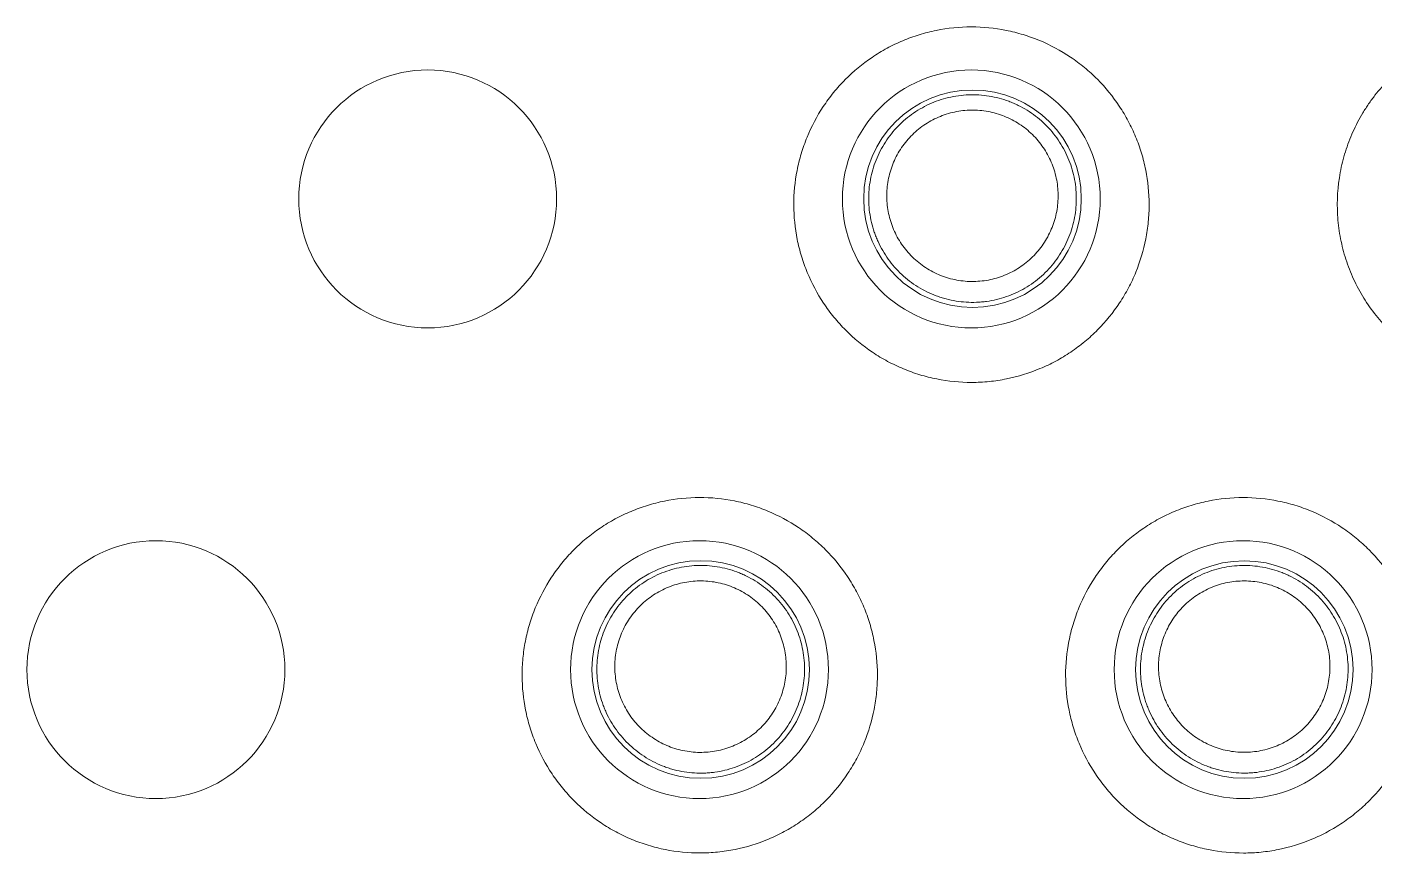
# Model space of a CAD drawing. Header units: inches. Extents: x 3778 to 56227, y -16914 to 35091.
# Drawn here: x 35025.62 to 35033.09, y -13112.94 to -13108.36 of the extents above; entities that cross this region are included whole.
import ezdxf

# ---------------------------------------------------------------- set-up
doc = ezdxf.new("R2010")
doc.units = ezdxf.units.IN
doc.header["$LTSCALE"] = 100
doc.header["$MEASUREMENT"] = 0
doc.layers.add('2-con', color=2, linetype='Continuous')
doc.layers.add('mark-B', color=2, linetype='Continuous', lineweight=20)

# ---------------------------------------------------------------- blocks, each defined once
blk = doc.blocks.new('무풍1way 일반')
at = {"layer": 'mark-B'}
for centre, radius in [((506.0811, -430.0706), 0.7146), ((506.0811, -430.0706), 0.7146), ((506.0811, -430.0706), 0.7146), ((506.0811, -430.0706), 0.7146), ((509.0935, -430.0706), 0.7146), ((509.0935, -430.0706), 0.7146), ((509.0935, -430.0706), 0.7146), ((509.0935, -430.0706), 0.7146), ((512.1059, -430.0706), 0.7146), ((506.0746, -430.0713), 0.6026), ((509.087, -430.0713), 0.6028), ((507.5873, -432.6794), 0.7146), ((507.5873, -432.6794), 0.7146), ((507.5873, -432.6794), 0.7146), ((507.5873, -432.6794), 0.7146), ((510.5997, -432.6794), 0.7146), ((507.5808, -432.6801), 0.6026)]:
    blk.add_circle(centre, radius, dxfattribs=at)
for points, knots in [([(506.0811, -431.0241), (506.0157, -431.0241), (505.9514, -431.0177), (505.8565, -430.9988), (505.8252, -430.9909), (505.7786, -430.9768), (505.763, -430.9716), (505.7324, -430.9606), (505.7172, -430.9547), (505.6425, -430.9236), (505.5858, -430.8932), (505.5188, -430.8482), (505.5056, -430.8389), (505.4796, -430.8195), (505.4668, -430.8094), (505.4292, -430.7785), (505.4054, -430.7568), (505.3375, -430.6885), (505.2969, -430.6389), (505.2521, -430.5715), (505.2434, -430.5578), (505.2269, -430.5301), (505.2032, -430.4881), (505.1691, -430.4158), (505.1476, -430.3555), (505.1336, -430.3094), (505.1293, -430.2939), (505.1215, -430.2626), (505.118, -430.2468), (505.1023, -430.1679), (505.096, -430.1044), (505.0959, -430.0086), (505.0974, -429.9766), (505.102, -429.9284), (505.104, -429.9123), (505.1086, -429.8805), (505.1113, -429.8647), (505.1268, -429.7862), (505.1451, -429.725), (505.1755, -429.6507), (505.182, -429.6359), (505.1957, -429.6066), (505.203, -429.5921), (505.2256, -429.5494), (505.242, -429.5218), (505.295, -429.4417), (505.3354, -429.3919), (505.3926, -429.3342), (505.4043, -429.3229), (505.4282, -429.3011), (505.4647, -429.2693), (505.5291, -429.2212), (505.5842, -429.1878), (505.6412, -429.1571), (505.6707, -429.1429), (505.7605, -429.1054), (505.8222, -429.0865), (505.9172, -429.0673), (505.9494, -429.0625), (506.0144, -429.0559), (506.0468, -429.0543), (506.1438, -429.0542), (506.208, -429.0604), (506.2878, -429.0763), (506.3037, -429.0799), (506.3354, -429.0878), (506.3823, -429.1008), (506.4582, -429.1281), (506.5164, -429.1556), (506.5591, -429.1785), (506.5732, -429.1865), (506.6011, -429.2033), (506.6149, -429.212), (506.6822, -429.2572), (506.7318, -429.2981), (506.7999, -429.3663), (506.8215, -429.3902), (506.8523, -429.4278), (506.8623, -429.4407), (506.8814, -429.4666), (506.8907, -429.4798), (506.9352, -429.5466), (506.9653, -429.603), (507.0022, -429.6921), (507.0131, -429.7227), (507.0318, -429.7843), (507.0395, -429.8153), (507.0583, -429.9092), (507.0647, -429.9728), (507.0649, -430.1022), (507.0587, -430.1658), (507.0404, -430.2598), (507.0327, -430.2908), (507.0143, -430.3524), (507.0035, -430.3831), (506.9669, -430.4724), (506.937, -430.5289), (506.8839, -430.6092), (506.8648, -430.6352), (506.8239, -430.6857), (506.8023, -430.7097), (506.7344, -430.7782), (506.685, -430.8192), (506.6045, -430.8736), (506.5765, -430.8906), (506.5195, -430.9213), (506.4613, -430.9491), (506.4007, -430.9711), (506.3544, -430.9854), (506.3388, -430.9897), (506.3073, -430.9977), (506.2914, -431.0014), (506.2113, -431.0175), (506.1466, -431.0241), (506.0811, -431.0241)], [0, 0, 0, 0, 0.03125, 0.03125, 0.046875, 0.046875, 0.054687, 0.054687, 0.0625, 0.0625, 0.09375, 0.09375, 0.101562, 0.101562, 0.109375, 0.109375, 0.125, 0.125, 0.15625, 0.15625, 0.164062, 0.164062, 0.171875, 0.1875, 0.203125, 0.203125, 0.210937, 0.210937, 0.21875, 0.21875, 0.25, 0.25, 0.265625, 0.265625, 0.273437, 0.273437, 0.28125, 0.28125, 0.3125, 0.3125, 0.320312, 0.320312, 0.328125, 0.328125, 0.34375, 0.34375, 0.375, 0.375, 0.382812, 0.382812, 0.390625, 0.40625, 0.421875, 0.421875, 0.4375, 0.4375, 0.46875, 0.46875, 0.484375, 0.484375, 0.5, 0.5, 0.53125, 0.53125, 0.539062, 0.539062, 0.546875, 0.5625, 0.578125, 0.578125, 0.585937, 0.585937, 0.59375, 0.59375, 0.625, 0.625, 0.640625, 0.640625, 0.648437, 0.648437, 0.65625, 0.65625, 0.6875, 0.6875, 0.703125, 0.703125, 0.71875, 0.71875, 0.75, 0.75, 0.78125, 0.78125, 0.796875, 0.796875, 0.8125, 0.8125, 0.84375, 0.84375, 0.859375, 0.859375, 0.875, 0.875, 0.90625, 0.90625, 0.921875, 0.921875, 0.9375, 0.953125, 0.953125, 0.960937, 0.960937, 0.96875, 0.96875, 1, 1, 1, 1]), ([(506.0811, -431.0241), (506.0157, -431.0241), (505.9514, -431.0177), (505.8565, -430.9988), (505.8252, -430.9909), (505.7786, -430.9768), (505.763, -430.9716), (505.7324, -430.9606), (505.7172, -430.9547), (505.6425, -430.9236), (505.5858, -430.8932), (505.5188, -430.8482), (505.5056, -430.8389), (505.4796, -430.8195), (505.4668, -430.8094), (505.4292, -430.7785), (505.4054, -430.7568), (505.3375, -430.6885), (505.2969, -430.6389), (505.2521, -430.5715), (505.2434, -430.5578), (505.2269, -430.5301), (505.2032, -430.4881), (505.1691, -430.4158), (505.1476, -430.3555), (505.1336, -430.3094), (505.1293, -430.2939), (505.1215, -430.2626), (505.118, -430.2468), (505.1023, -430.1679), (505.096, -430.1044), (505.0959, -430.0086), (505.0974, -429.9766), (505.102, -429.9284), (505.104, -429.9123), (505.1086, -429.8805), (505.1113, -429.8647), (505.1268, -429.7862), (505.1451, -429.725), (505.1755, -429.6507), (505.182, -429.6359), (505.1957, -429.6066), (505.203, -429.5921), (505.2256, -429.5494), (505.242, -429.5218), (505.295, -429.4417), (505.3354, -429.3919), (505.3926, -429.3342), (505.4043, -429.3229), (505.4282, -429.3011), (505.4647, -429.2693), (505.5291, -429.2212), (505.5842, -429.1878), (505.6412, -429.1571), (505.6707, -429.1429), (505.7605, -429.1054), (505.8222, -429.0865), (505.9172, -429.0673), (505.9494, -429.0625), (506.0144, -429.0559), (506.0468, -429.0543), (506.1438, -429.0542), (506.208, -429.0604), (506.2878, -429.0763), (506.3037, -429.0799), (506.3354, -429.0878), (506.3823, -429.1008), (506.4582, -429.1281), (506.5164, -429.1556), (506.5591, -429.1785), (506.5732, -429.1865), (506.6011, -429.2033), (506.6149, -429.212), (506.6822, -429.2572), (506.7318, -429.2981), (506.7999, -429.3663), (506.8215, -429.3902), (506.8523, -429.4278), (506.8623, -429.4407), (506.8814, -429.4666), (506.8907, -429.4798), (506.9352, -429.5466), (506.9653, -429.603), (507.0022, -429.6921), (507.0131, -429.7227), (507.0318, -429.7843), (507.0395, -429.8153), (507.0583, -429.9092), (507.0647, -429.9728), (507.0649, -430.1022), (507.0587, -430.1658), (507.0404, -430.2598), (507.0327, -430.2908), (507.0143, -430.3524), (507.0035, -430.3831), (506.9669, -430.4724), (506.937, -430.5289), (506.8839, -430.6092), (506.8648, -430.6352), (506.8239, -430.6857), (506.8023, -430.7097), (506.7344, -430.7782), (506.685, -430.8192), (506.6045, -430.8736), (506.5765, -430.8906), (506.5195, -430.9213), (506.4613, -430.9491), (506.4007, -430.9711), (506.3544, -430.9854), (506.3388, -430.9897), (506.3073, -430.9977), (506.2914, -431.0014), (506.2113, -431.0175), (506.1466, -431.0241), (506.0811, -431.0241)], [0, 0, 0, 0, 0.03125, 0.03125, 0.046875, 0.046875, 0.054687, 0.054687, 0.0625, 0.0625, 0.09375, 0.09375, 0.101562, 0.101562, 0.109375, 0.109375, 0.125, 0.125, 0.15625, 0.15625, 0.164062, 0.164062, 0.171875, 0.1875, 0.203125, 0.203125, 0.210937, 0.210937, 0.21875, 0.21875, 0.25, 0.25, 0.265625, 0.265625, 0.273437, 0.273437, 0.28125, 0.28125, 0.3125, 0.3125, 0.320312, 0.320312, 0.328125, 0.328125, 0.34375, 0.34375, 0.375, 0.375, 0.382812, 0.382812, 0.390625, 0.40625, 0.421875, 0.421875, 0.4375, 0.4375, 0.46875, 0.46875, 0.484375, 0.484375, 0.5, 0.5, 0.53125, 0.53125, 0.539062, 0.539062, 0.546875, 0.5625, 0.578125, 0.578125, 0.585937, 0.585937, 0.59375, 0.59375, 0.625, 0.625, 0.640625, 0.640625, 0.648437, 0.648437, 0.65625, 0.65625, 0.6875, 0.6875, 0.703125, 0.703125, 0.71875, 0.71875, 0.75, 0.75, 0.78125, 0.78125, 0.796875, 0.796875, 0.8125, 0.8125, 0.84375, 0.84375, 0.859375, 0.859375, 0.875, 0.875, 0.90625, 0.90625, 0.921875, 0.921875, 0.9375, 0.953125, 0.953125, 0.960937, 0.960937, 0.96875, 0.96875, 1, 1, 1, 1]), ([(509.0935, -431.0245), (509.0281, -431.0246), (508.9638, -431.0182), (508.8689, -430.9993), (508.8376, -430.9915), (508.791, -430.9774), (508.7755, -430.9722), (508.7448, -430.9612), (508.7296, -430.9554), (508.6549, -430.9243), (508.5982, -430.8939), (508.5312, -430.8491), (508.518, -430.8397), (508.492, -430.8204), (508.4792, -430.8103), (508.4416, -430.7794), (508.4178, -430.7577), (508.3498, -430.6895), (508.3092, -430.64), (508.2643, -430.5727), (508.2556, -430.559), (508.2391, -430.5313), (508.2153, -430.4893), (508.1812, -430.417), (508.1596, -430.3568), (508.1456, -430.3107), (508.1413, -430.2952), (508.1335, -430.2639), (508.1299, -430.2481), (508.1142, -430.1692), (508.1078, -430.1057), (508.1076, -430.0099), (508.1091, -429.9778), (508.1137, -429.9296), (508.1156, -429.9136), (508.1203, -429.8817), (508.1229, -429.8659), (508.1383, -429.7874), (508.1566, -429.7262), (508.187, -429.6518), (508.1934, -429.6371), (508.2071, -429.6077), (508.2144, -429.5932), (508.237, -429.5505), (508.2534, -429.5229), (508.3063, -429.4427), (508.3467, -429.3929), (508.4039, -429.3351), (508.4156, -429.3238), (508.4395, -429.302), (508.476, -429.2702), (508.5403, -429.222), (508.5954, -429.1886), (508.6523, -429.1578), (508.6819, -429.1436), (508.7717, -429.106), (508.8333, -429.0871), (508.9283, -429.0679), (508.9605, -429.063), (509.0255, -429.0564), (509.0579, -429.0548), (509.1549, -429.0546), (509.2191, -429.0608), (509.2988, -429.0766), (509.3148, -429.0802), (509.3464, -429.0881), (509.3934, -429.1011), (509.4693, -429.1282), (509.5275, -429.1558), (509.5702, -429.1786), (509.5843, -429.1866), (509.6122, -429.2033), (509.6259, -429.2121), (509.6933, -429.2572), (509.7429, -429.298), (509.811, -429.3661), (509.8326, -429.39), (509.8635, -429.4276), (509.8735, -429.4404), (509.8927, -429.4664), (509.9019, -429.4795), (509.9465, -429.5463), (509.9766, -429.6027), (510.0136, -429.6917), (510.0246, -429.7223), (510.0433, -429.7839), (510.0511, -429.8149), (510.0699, -429.9088), (510.0764, -429.9724), (510.0766, -430.0694), (510.0751, -430.1015), (510.0691, -430.1652), (510.0599, -430.2284), (510.0447, -430.2905), (510.0263, -430.3521), (510.0155, -430.3828), (509.9789, -430.4722), (509.9491, -430.5287), (509.8961, -430.6091), (509.877, -430.6351), (509.8361, -430.6856), (509.8145, -430.7096), (509.7467, -430.7782), (509.6973, -430.8192), (509.6168, -430.8737), (509.5888, -430.8907), (509.5318, -430.9215), (509.4736, -430.9493), (509.413, -430.9713), (509.3667, -430.9856), (509.3511, -430.99), (509.3196, -430.998), (509.3037, -431.0016), (509.2237, -431.0179), (509.159, -431.0244), (509.0935, -431.0245)], [0, 0, 0, 0, 0.03125, 0.03125, 0.046875, 0.046875, 0.054688, 0.054688, 0.0625, 0.0625, 0.09375, 0.09375, 0.101563, 0.101563, 0.109375, 0.109375, 0.125, 0.125, 0.15625, 0.15625, 0.164063, 0.164063, 0.171875, 0.1875, 0.203125, 0.203125, 0.210938, 0.210938, 0.21875, 0.21875, 0.25, 0.25, 0.265625, 0.265625, 0.273438, 0.273438, 0.28125, 0.28125, 0.3125, 0.3125, 0.320313, 0.320313, 0.328125, 0.328125, 0.34375, 0.34375, 0.375, 0.375, 0.382813, 0.382813, 0.390625, 0.40625, 0.421875, 0.421875, 0.4375, 0.4375, 0.46875, 0.46875, 0.484375, 0.484375, 0.5, 0.5, 0.53125, 0.53125, 0.539063, 0.539063, 0.546875, 0.5625, 0.578125, 0.578125, 0.585938, 0.585938, 0.59375, 0.59375, 0.625, 0.625, 0.640625, 0.640625, 0.648438, 0.648438, 0.65625, 0.65625, 0.6875, 0.6875, 0.703125, 0.703125, 0.71875, 0.71875, 0.75, 0.75, 0.765625, 0.765625, 0.78125, 0.796875, 0.796875, 0.8125, 0.8125, 0.84375, 0.84375, 0.859375, 0.859375, 0.875, 0.875, 0.90625, 0.90625, 0.921875, 0.921875, 0.9375, 0.953125, 0.953125, 0.960938, 0.960938, 0.96875, 0.96875, 1, 1, 1, 1]), ([(509.0935, -431.0245), (509.0281, -431.0246), (508.9638, -431.0182), (508.8689, -430.9993), (508.8376, -430.9915), (508.791, -430.9774), (508.7755, -430.9722), (508.7448, -430.9612), (508.7296, -430.9554), (508.6549, -430.9243), (508.5982, -430.8939), (508.5312, -430.8491), (508.518, -430.8397), (508.492, -430.8204), (508.4792, -430.8103), (508.4416, -430.7794), (508.4178, -430.7577), (508.3498, -430.6895), (508.3092, -430.64), (508.2643, -430.5727), (508.2556, -430.559), (508.2391, -430.5313), (508.2153, -430.4893), (508.1812, -430.417), (508.1596, -430.3568), (508.1456, -430.3107), (508.1413, -430.2952), (508.1335, -430.2639), (508.1299, -430.2481), (508.1142, -430.1692), (508.1078, -430.1057), (508.1076, -430.0099), (508.1091, -429.9778), (508.1137, -429.9296), (508.1156, -429.9136), (508.1203, -429.8817), (508.1229, -429.8659), (508.1383, -429.7874), (508.1566, -429.7262), (508.187, -429.6518), (508.1934, -429.6371), (508.2071, -429.6077), (508.2144, -429.5932), (508.237, -429.5505), (508.2534, -429.5229), (508.3063, -429.4427), (508.3467, -429.3929), (508.4039, -429.3351), (508.4156, -429.3238), (508.4395, -429.302), (508.476, -429.2702), (508.5403, -429.222), (508.5954, -429.1886), (508.6523, -429.1578), (508.6819, -429.1436), (508.7717, -429.106), (508.8333, -429.0871), (508.9283, -429.0679), (508.9605, -429.063), (509.0255, -429.0564), (509.0579, -429.0548), (509.1549, -429.0546), (509.2191, -429.0608), (509.2988, -429.0766), (509.3148, -429.0802), (509.3464, -429.0881), (509.3934, -429.1011), (509.4693, -429.1282), (509.5275, -429.1558), (509.5702, -429.1786), (509.5843, -429.1866), (509.6122, -429.2033), (509.6259, -429.2121), (509.6933, -429.2572), (509.7429, -429.298), (509.811, -429.3661), (509.8326, -429.39), (509.8635, -429.4276), (509.8735, -429.4404), (509.8927, -429.4664), (509.9019, -429.4795), (509.9465, -429.5463), (509.9766, -429.6027), (510.0136, -429.6917), (510.0246, -429.7223), (510.0433, -429.7839), (510.0511, -429.8149), (510.0699, -429.9088), (510.0764, -429.9724), (510.0766, -430.0694), (510.0751, -430.1015), (510.0691, -430.1652), (510.0599, -430.2284), (510.0447, -430.2905), (510.0263, -430.3521), (510.0155, -430.3828), (509.9789, -430.4722), (509.9491, -430.5287), (509.8961, -430.6091), (509.877, -430.6351), (509.8361, -430.6856), (509.8145, -430.7096), (509.7467, -430.7782), (509.6973, -430.8192), (509.6168, -430.8737), (509.5888, -430.8907), (509.5318, -430.9215), (509.4736, -430.9493), (509.413, -430.9713), (509.3667, -430.9856), (509.3511, -430.99), (509.3196, -430.998), (509.3037, -431.0016), (509.2237, -431.0179), (509.159, -431.0244), (509.0935, -431.0245)], [0, 0, 0, 0, 0.03125, 0.03125, 0.046875, 0.046875, 0.054688, 0.054688, 0.0625, 0.0625, 0.09375, 0.09375, 0.101563, 0.101563, 0.109375, 0.109375, 0.125, 0.125, 0.15625, 0.15625, 0.164063, 0.164063, 0.171875, 0.1875, 0.203125, 0.203125, 0.210938, 0.210938, 0.21875, 0.21875, 0.25, 0.25, 0.265625, 0.265625, 0.273438, 0.273438, 0.28125, 0.28125, 0.3125, 0.3125, 0.320313, 0.320313, 0.328125, 0.328125, 0.34375, 0.34375, 0.375, 0.375, 0.382813, 0.382813, 0.390625, 0.40625, 0.421875, 0.421875, 0.4375, 0.4375, 0.46875, 0.46875, 0.484375, 0.484375, 0.5, 0.5, 0.53125, 0.53125, 0.539063, 0.539063, 0.546875, 0.5625, 0.578125, 0.578125, 0.585938, 0.585938, 0.59375, 0.59375, 0.625, 0.625, 0.640625, 0.640625, 0.648438, 0.648438, 0.65625, 0.65625, 0.6875, 0.6875, 0.703125, 0.703125, 0.71875, 0.71875, 0.75, 0.75, 0.765625, 0.765625, 0.78125, 0.796875, 0.796875, 0.8125, 0.8125, 0.84375, 0.84375, 0.859375, 0.859375, 0.875, 0.875, 0.90625, 0.90625, 0.921875, 0.921875, 0.9375, 0.953125, 0.953125, 0.960938, 0.960938, 0.96875, 0.96875, 1, 1, 1, 1]), ([(505.676, -430.4873), (505.6486, -430.461), (505.6242, -430.4323), (505.592, -430.3861), (505.582, -430.3702), (505.5635, -430.3371), (505.5551, -430.3202), (505.5326, -430.2687), (505.521, -430.2332), (505.5089, -430.1781), (505.5057, -430.1594), (505.5012, -430.1221), (505.4999, -430.1034), (505.4987, -430.0474), (505.5016, -430.0101), (505.5147, -429.9355), (505.5248, -429.8995), (505.545, -429.8472), (505.5527, -429.8301), (505.5696, -429.7965), (505.579, -429.7799), (505.6093, -429.7322), (505.6324, -429.7028), (505.6713, -429.662), (505.685, -429.649), (505.7138, -429.6242), (505.7287, -429.6126), (505.7749, -429.5802), (505.8076, -429.5617), (505.8595, -429.5387), (505.8774, -429.5319), (505.9133, -429.5201), (505.9496, -429.5101), (505.9867, -429.5038), (506.0148, -429.5004), (506.0242, -429.4995), (506.0432, -429.4981), (506.0527, -429.4977), (506.1003, -429.4966), (506.1378, -429.4996), (506.1934, -429.5094), (506.2118, -429.5136), (506.2393, -429.5213), (506.2484, -429.5241), (506.2664, -429.5301), (506.2753, -429.5334), (506.3192, -429.5505), (506.3527, -429.5676), (506.4004, -429.5981), (506.4159, -429.6091), (506.4457, -429.6326), (506.46, -429.645), (506.4872, -429.6713), (506.5003, -429.6851), (506.5248, -429.7139), (506.5362, -429.7288), (506.5683, -429.7749), (506.5866, -429.8075), (506.6055, -429.8508), (506.6091, -429.8596), (506.6158, -429.8772), (506.6252, -429.9038), (506.6374, -429.9489), (506.6436, -429.9858), (506.6481, -430.0231), (506.6494, -430.042), (506.6505, -430.0985), (506.6476, -430.1357), (506.6379, -430.1909), (506.6337, -430.2093), (506.6236, -430.2457), (506.6176, -430.2636), (506.5972, -430.316), (506.5803, -430.3494), (506.55, -430.397), (506.539, -430.4126), (506.5158, -430.4423), (506.5035, -430.4565), (506.4646, -430.4971), (506.4362, -430.5216), (506.3895, -430.5544), (506.3734, -430.5645), (506.3406, -430.583), (506.3071, -430.5998), (506.2719, -430.6133), (506.2359, -430.6251), (506.2174, -430.6301), (506.162, -430.6424), (506.1246, -430.6469), (506.068, -430.6481), (506.049, -430.6476), (506.0111, -430.6446), (505.9923, -430.6422), (505.9367, -430.6323), (505.9004, -430.6221), (505.8563, -430.6048), (505.8475, -430.6011), (505.8302, -430.5934), (505.8046, -430.5811), (505.7802, -430.5671), (505.7329, -430.5368), (505.7034, -430.5136), (505.676, -430.4873)], [0, 0, 0, 0, 0.03125, 0.03125, 0.046875, 0.046875, 0.0625, 0.0625, 0.09375, 0.09375, 0.109375, 0.109375, 0.125, 0.125, 0.15625, 0.15625, 0.1875, 0.1875, 0.203125, 0.203125, 0.21875, 0.21875, 0.25, 0.25, 0.265625, 0.265625, 0.28125, 0.28125, 0.3125, 0.3125, 0.328125, 0.328125, 0.34375, 0.359375, 0.359375, 0.367188, 0.367188, 0.375, 0.375, 0.40625, 0.40625, 0.421875, 0.421875, 0.429687, 0.429687, 0.4375, 0.4375, 0.46875, 0.46875, 0.484375, 0.484375, 0.5, 0.5, 0.515625, 0.515625, 0.53125, 0.53125, 0.5625, 0.5625, 0.570312, 0.570312, 0.578125, 0.59375, 0.609375, 0.609375, 0.625, 0.625, 0.65625, 0.65625, 0.671875, 0.671875, 0.6875, 0.6875, 0.71875, 0.71875, 0.734375, 0.734375, 0.75, 0.75, 0.78125, 0.78125, 0.796875, 0.796875, 0.8125, 0.828125, 0.828125, 0.84375, 0.84375, 0.875, 0.875, 0.890625, 0.890625, 0.90625, 0.90625, 0.9375, 0.9375, 0.945312, 0.945312, 0.953125, 0.96875, 0.96875, 1, 1, 1, 1]), ([(508.695, -430.4939), (508.6672, -430.468), (508.6423, -430.4398), (508.6093, -430.3941), (508.5991, -430.3783), (508.58, -430.3455), (508.5714, -430.3287), (508.548, -430.2776), (508.5358, -430.2422), (508.5228, -430.1873), (508.5193, -430.1686), (508.5142, -430.1313), (508.5126, -430.1127), (508.5106, -430.0567), (508.5128, -430.0193), (508.5247, -429.9445), (508.5342, -429.9083), (508.5536, -429.8557), (508.561, -429.8384), (508.5774, -429.8045), (508.5866, -429.7878), (508.6161, -429.7396), (508.6387, -429.7098), (508.677, -429.6683), (508.6904, -429.6551), (508.7189, -429.6298), (508.7336, -429.618), (508.7792, -429.5848), (508.8116, -429.5658), (508.8632, -429.542), (508.881, -429.5348), (508.9168, -429.5225), (508.9529, -429.5119), (508.9899, -429.505), (509.018, -429.5011), (509.0274, -429.5001), (509.0463, -429.4984), (509.0558, -429.4978), (509.1034, -429.496), (509.141, -429.4983), (509.1968, -429.5073), (509.2153, -429.5112), (509.2428, -429.5184), (509.252, -429.5211), (509.2701, -429.5268), (509.279, -429.5299), (509.3233, -429.5464), (509.357, -429.5629), (509.4052, -429.5926), (509.421, -429.6034), (509.4511, -429.6264), (509.4656, -429.6386), (509.4933, -429.6644), (509.5065, -429.6781), (509.5315, -429.7064), (509.5432, -429.7211), (509.5761, -429.7667), (509.5949, -429.7991), (509.6145, -429.8421), (509.6183, -429.8509), (509.6252, -429.8684), (509.635, -429.8948), (509.648, -429.9397), (509.6548, -429.9765), (509.6599, -430.0137), (509.6615, -430.0327), (509.6636, -430.0891), (509.6613, -430.1264), (509.6524, -430.1819), (509.6486, -430.2003), (509.6389, -430.2369), (509.6333, -430.2549), (509.6137, -430.3076), (509.5974, -430.3413), (509.5679, -430.3894), (509.5571, -430.4052), (509.5343, -430.4353), (509.5222, -430.4497), (509.484, -430.4909), (509.4559, -430.5159), (509.4098, -430.5495), (509.3939, -430.5598), (509.3614, -430.5788), (509.328, -430.5962), (509.2931, -430.6103), (509.2573, -430.6226), (509.2389, -430.628), (509.1836, -430.6412), (509.1463, -430.6463), (509.0898, -430.6484), (509.0707, -430.6482), (509.0327, -430.6458), (509.0139, -430.6437), (508.9581, -430.6347), (508.9217, -430.6251), (508.8772, -430.6085), (508.8684, -430.605), (508.8509, -430.5975), (508.8252, -430.5856), (508.8005, -430.572), (508.7527, -430.5425), (508.7228, -430.5198), (508.695, -430.4939)], [0, 0, 0, 0, 0.03125, 0.03125, 0.046875, 0.046875, 0.0625, 0.0625, 0.09375, 0.09375, 0.109375, 0.109375, 0.125, 0.125, 0.15625, 0.15625, 0.1875, 0.1875, 0.203125, 0.203125, 0.21875, 0.21875, 0.25, 0.25, 0.265625, 0.265625, 0.28125, 0.28125, 0.3125, 0.3125, 0.328125, 0.328125, 0.34375, 0.359375, 0.359375, 0.367188, 0.367188, 0.375, 0.375, 0.40625, 0.40625, 0.421875, 0.421875, 0.429688, 0.429688, 0.4375, 0.4375, 0.46875, 0.46875, 0.484375, 0.484375, 0.5, 0.5, 0.515625, 0.515625, 0.53125, 0.53125, 0.5625, 0.5625, 0.570313, 0.570313, 0.578125, 0.59375, 0.609375, 0.609375, 0.625, 0.625, 0.65625, 0.65625, 0.671875, 0.671875, 0.6875, 0.6875, 0.71875, 0.71875, 0.734375, 0.734375, 0.75, 0.75, 0.78125, 0.78125, 0.796875, 0.796875, 0.8125, 0.828125, 0.828125, 0.84375, 0.84375, 0.875, 0.875, 0.890625, 0.890625, 0.90625, 0.90625, 0.9375, 0.9375, 0.945313, 0.945313, 0.953125, 0.96875, 0.96875, 1, 1, 1, 1]), ([(505.7458, -430.4298), (505.7571, -430.4407), (505.7689, -430.451), (505.7934, -430.4702), (505.8187, -430.4882), (505.8456, -430.5036), (505.8734, -430.5178), (505.8878, -430.5242), (505.9316, -430.5413), (505.9615, -430.5497), (506.0076, -430.5579), (506.0231, -430.5598), (506.0545, -430.5622), (506.0702, -430.5626), (506.117, -430.5616), (506.1479, -430.5578), (506.1937, -430.5476), (506.209, -430.5434), (506.2387, -430.5336), (506.2677, -430.5224), (506.2954, -430.5084), (506.3225, -430.4931), (506.3358, -430.4847), (506.3743, -430.4576), (506.3977, -430.4373), (506.4297, -430.4036), (506.4398, -430.3919), (506.459, -430.3674), (506.468, -430.3545), (506.4929, -430.3151), (506.5068, -430.2876), (506.5235, -430.2444), (506.5284, -430.2296), (506.5367, -430.1996), (506.5401, -430.1845), (506.5481, -430.1389), (506.5505, -430.1082), (506.5495, -430.0617), (506.5484, -430.0461), (506.5447, -430.0154), (506.5395, -429.985), (506.5314, -429.9553), (506.5219, -429.9259), (506.5163, -429.9113), (506.4976, -429.8685), (506.4825, -429.8416), (506.456, -429.8035), (506.4466, -429.7913), (506.4263, -429.7675), (506.4156, -429.7561), (506.3931, -429.7344), (506.3813, -429.7242), (506.3567, -429.7048), (506.3439, -429.6957), (506.3045, -429.6705), (506.2768, -429.6564), (506.2332, -429.6394), (506.2183, -429.6344), (506.188, -429.6259), (506.1728, -429.6225), (506.1268, -429.6144), (506.0958, -429.612), (506.0486, -429.6131), (506.0329, -429.6142), (506.0019, -429.618), (505.9712, -429.6233), (505.9412, -429.6316), (505.9115, -429.6414), (505.8968, -429.647), (505.8539, -429.6661), (505.8269, -429.6814), (505.7888, -429.7082), (505.7765, -429.7178), (505.7527, -429.7384), (505.7415, -429.7491), (505.7094, -429.7828), (505.6904, -429.8072), (505.6655, -429.8466), (505.6578, -429.8602), (505.6438, -429.888), (505.6375, -429.9021), (505.6209, -429.9452), (505.6126, -429.9749), (505.6018, -430.0364), (505.5996, -430.0671), (505.6006, -430.1133), (505.6016, -430.1286), (505.6053, -430.1594), (505.6079, -430.1748), (505.618, -430.2202), (505.6275, -430.2495), (505.6461, -430.292), (505.653, -430.3059), (505.6682, -430.3332), (505.6765, -430.3463), (505.7031, -430.3844), (505.7232, -430.408), (505.7458, -430.4298)], [0, 0, 0, 0, 0.015625, 0.015625, 0.03125, 0.046875, 0.046875, 0.0625, 0.0625, 0.09375, 0.09375, 0.109375, 0.109375, 0.125, 0.125, 0.15625, 0.15625, 0.171875, 0.171875, 0.1875, 0.203125, 0.203125, 0.21875, 0.21875, 0.25, 0.25, 0.265625, 0.265625, 0.28125, 0.28125, 0.3125, 0.3125, 0.328125, 0.328125, 0.34375, 0.34375, 0.375, 0.375, 0.390625, 0.390625, 0.40625, 0.421875, 0.421875, 0.4375, 0.4375, 0.46875, 0.46875, 0.484375, 0.484375, 0.5, 0.5, 0.515625, 0.515625, 0.53125, 0.53125, 0.5625, 0.5625, 0.578125, 0.578125, 0.59375, 0.59375, 0.625, 0.625, 0.640625, 0.640625, 0.65625, 0.671875, 0.671875, 0.6875, 0.6875, 0.71875, 0.71875, 0.734375, 0.734375, 0.75, 0.75, 0.78125, 0.78125, 0.796875, 0.796875, 0.8125, 0.8125, 0.84375, 0.84375, 0.875, 0.875, 0.890625, 0.890625, 0.90625, 0.90625, 0.9375, 0.9375, 0.953125, 0.953125, 0.96875, 0.96875, 1, 1, 1, 1]), ([(508.7639, -430.4351), (508.7754, -430.4458), (508.7874, -430.4559), (508.8122, -430.4748), (508.8378, -430.4923), (508.865, -430.5073), (508.893, -430.521), (508.9075, -430.5273), (508.9516, -430.5436), (508.9817, -430.5515), (509.0278, -430.5589), (509.0434, -430.5607), (509.0749, -430.5626), (509.0906, -430.5627), (509.1374, -430.5609), (509.1682, -430.5566), (509.2139, -430.5457), (509.2291, -430.5412), (509.2586, -430.5309), (509.2875, -430.5192), (509.315, -430.5048), (509.3419, -430.4891), (509.355, -430.4805), (509.3931, -430.4527), (509.4162, -430.432), (509.4476, -430.3979), (509.4576, -430.386), (509.4764, -430.3611), (509.4852, -430.3481), (509.5095, -430.3083), (509.5229, -430.2805), (509.5389, -430.237), (509.5436, -430.2221), (509.5515, -430.1919), (509.5546, -430.1768), (509.5619, -430.1311), (509.5637, -430.1003), (509.562, -430.0538), (509.5606, -430.0382), (509.5564, -430.0075), (509.5508, -429.9772), (509.5422, -429.9476), (509.5322, -429.9184), (509.5264, -429.9039), (509.5069, -429.8613), (509.4914, -429.8346), (509.4643, -429.797), (509.4546, -429.7849), (509.434, -429.7615), (509.4231, -429.7502), (509.4002, -429.7289), (509.3883, -429.7188), (509.3633, -429.6998), (509.3504, -429.6909), (509.3105, -429.6664), (509.2826, -429.6528), (509.2388, -429.6364), (509.2237, -429.6317), (509.1933, -429.6237), (509.1781, -429.6205), (509.1319, -429.6131), (509.1008, -429.6112), (509.0536, -429.6131), (509.0379, -429.6145), (509.007, -429.6187), (508.9764, -429.6245), (508.9465, -429.6333), (508.917, -429.6436), (508.9023, -429.6495), (508.8597, -429.6692), (508.833, -429.685), (508.7953, -429.7125), (508.7831, -429.7223), (508.7597, -429.7432), (508.7486, -429.7541), (508.7171, -429.7884), (508.6985, -429.813), (508.6741, -429.8529), (508.6666, -429.8667), (508.6531, -429.8946), (508.6471, -429.9089), (508.6311, -429.9522), (508.6233, -429.9821), (508.6135, -430.0438), (508.6117, -430.0746), (508.6135, -430.1207), (508.6148, -430.1361), (508.619, -430.1668), (508.6219, -430.1822), (508.6326, -430.2275), (508.6426, -430.2566), (508.6619, -430.2988), (508.6691, -430.3126), (508.6848, -430.3396), (508.6932, -430.3527), (508.7204, -430.3904), (508.7409, -430.4137), (508.7639, -430.4351)], [0, 0, 0, 0, 0.015625, 0.015625, 0.03125, 0.046875, 0.046875, 0.0625, 0.0625, 0.09375, 0.09375, 0.109375, 0.109375, 0.125, 0.125, 0.15625, 0.15625, 0.171875, 0.171875, 0.1875, 0.203125, 0.203125, 0.21875, 0.21875, 0.25, 0.25, 0.265625, 0.265625, 0.28125, 0.28125, 0.3125, 0.3125, 0.328125, 0.328125, 0.34375, 0.34375, 0.375, 0.375, 0.390625, 0.390625, 0.40625, 0.421875, 0.421875, 0.4375, 0.4375, 0.46875, 0.46875, 0.484375, 0.484375, 0.5, 0.5, 0.515625, 0.515625, 0.53125, 0.53125, 0.5625, 0.5625, 0.578125, 0.578125, 0.59375, 0.59375, 0.625, 0.625, 0.640625, 0.640625, 0.65625, 0.671875, 0.671875, 0.6875, 0.6875, 0.71875, 0.71875, 0.734375, 0.734375, 0.75, 0.75, 0.78125, 0.78125, 0.796875, 0.796875, 0.8125, 0.8125, 0.84375, 0.84375, 0.875, 0.875, 0.890625, 0.890625, 0.90625, 0.90625, 0.9375, 0.9375, 0.953125, 0.953125, 0.96875, 0.96875, 1, 1, 1, 1]), ([(503.8021, -432.0367), (503.8268, -432.0054), (503.8796, -431.9463), (503.9388, -431.8941), (503.9856, -431.8577), (504.0016, -431.8459), (504.0345, -431.8234), (504.0514, -431.8125), (504.1027, -431.7817), (504.1731, -431.7451), (504.2473, -431.7173), (504.3044, -431.6997), (504.3236, -431.6944), (504.3626, -431.685), (504.3823, -431.6809), (504.4412, -431.6703), (504.5201, -431.6612), (504.5995, -431.6616), (504.6594, -431.6655), (504.6794, -431.6674), (504.7192, -431.6725), (504.7389, -431.6756), (504.7975, -431.6868), (504.8743, -431.7063), (504.9485, -431.7349), (505.0032, -431.76), (505.0211, -431.7689), (505.0562, -431.7877), (505.0734, -431.7976), (505.124, -431.8287), (505.1564, -431.8513), (505.2028, -431.8883), (505.2179, -431.9011), (505.2475, -431.9276), (505.262, -431.9415), (505.3039, -431.9841), (505.3559, -432.0437), (505.4002, -432.1087), (505.4305, -432.1596), (505.4401, -432.1769), (505.4584, -432.2122), (505.467, -432.2302), (505.491, -432.2844), (505.5184, -432.3581), (505.5369, -432.4344), (505.5474, -432.4927), (505.5503, -432.5123), (505.5549, -432.5518), (505.5566, -432.5714), (505.5622, -432.6697), (505.5574, -432.7479), (505.5394, -432.8452), (505.5352, -432.8647), (505.5257, -432.9031), (505.5204, -432.9221), (505.5028, -432.9784), (505.475, -433.0518), (505.4384, -433.1217), (505.4076, -433.1728), (505.3968, -433.1896), (505.3744, -433.2222), (505.3627, -433.2381), (505.3263, -433.2847), (505.3002, -433.3142), (505.2585, -433.3562), (505.2441, -433.3698), (505.2145, -433.3962), (505.1991, -433.409), (505.152, -433.4461), (505.0867, -433.4912), (505.0168, -433.5281), (504.9626, -433.5527), (504.9442, -433.5603), (504.9069, -433.5746), (504.8878, -433.5812), (504.8304, -433.5991), (504.7915, -433.6087), (504.752, -433.616)], [0, 0, 0, 0, 0.03125, 0.0625, 0.0625, 0.078125, 0.078125, 0.09375, 0.09375, 0.125, 0.15625, 0.15625, 0.171875, 0.171875, 0.1875, 0.1875, 0.21875, 0.25, 0.25, 0.265625, 0.265625, 0.28125, 0.28125, 0.3125, 0.34375, 0.34375, 0.359375, 0.359375, 0.375, 0.375, 0.40625, 0.40625, 0.421875, 0.421875, 0.4375, 0.4375, 0.46875, 0.5, 0.5, 0.515625, 0.515625, 0.53125, 0.53125, 0.5625, 0.59375, 0.59375, 0.609375, 0.609375, 0.625, 0.625, 0.6875, 0.6875, 0.703125, 0.703125, 0.71875, 0.71875, 0.75, 0.78125, 0.78125, 0.796875, 0.796875, 0.8125, 0.8125, 0.84375, 0.84375, 0.859375, 0.859375, 0.875, 0.875, 0.90625, 0.9375, 0.9375, 0.953125, 0.953125, 0.96875, 0.96875, 1, 1, 1, 1]), ([(503.8021, -432.0367), (503.8268, -432.0054), (503.8796, -431.9463), (503.9388, -431.8941), (503.9856, -431.8577), (504.0016, -431.8459), (504.0345, -431.8234), (504.0514, -431.8125), (504.1027, -431.7817), (504.1731, -431.7451), (504.2473, -431.7173), (504.3044, -431.6997), (504.3236, -431.6944), (504.3626, -431.685), (504.3823, -431.6809), (504.4412, -431.6703), (504.5201, -431.6612), (504.5995, -431.6616), (504.6594, -431.6655), (504.6794, -431.6674), (504.7192, -431.6725), (504.7389, -431.6756), (504.7975, -431.6868), (504.8743, -431.7063), (504.9485, -431.7349), (505.0032, -431.76), (505.0211, -431.7689), (505.0562, -431.7877), (505.0734, -431.7976), (505.124, -431.8287), (505.1564, -431.8513), (505.2028, -431.8883), (505.2179, -431.9011), (505.2475, -431.9276), (505.262, -431.9415), (505.3039, -431.9841), (505.3559, -432.0437), (505.4002, -432.1087), (505.4305, -432.1596), (505.4401, -432.1769), (505.4584, -432.2122), (505.467, -432.2302), (505.491, -432.2844), (505.5184, -432.3581), (505.5369, -432.4344), (505.5474, -432.4927), (505.5503, -432.5123), (505.5549, -432.5518), (505.5566, -432.5714), (505.5622, -432.6697), (505.5574, -432.7479), (505.5394, -432.8452), (505.5352, -432.8647), (505.5257, -432.9031), (505.5204, -432.9221), (505.5028, -432.9784), (505.475, -433.0518), (505.4384, -433.1217), (505.4076, -433.1728), (505.3968, -433.1896), (505.3744, -433.2222), (505.3627, -433.2381), (505.3263, -433.2847), (505.3002, -433.3142), (505.2585, -433.3562), (505.2441, -433.3698), (505.2145, -433.3962), (505.1991, -433.409), (505.152, -433.4461), (505.0867, -433.4912), (505.0168, -433.5281), (504.9626, -433.5527), (504.9442, -433.5603), (504.9069, -433.5746), (504.8878, -433.5812), (504.8304, -433.5991), (504.7915, -433.6087), (504.752, -433.616)], [0, 0, 0, 0, 0.03125, 0.0625, 0.0625, 0.078125, 0.078125, 0.09375, 0.09375, 0.125, 0.15625, 0.15625, 0.171875, 0.171875, 0.1875, 0.1875, 0.21875, 0.25, 0.25, 0.265625, 0.265625, 0.28125, 0.28125, 0.3125, 0.34375, 0.34375, 0.359375, 0.359375, 0.375, 0.375, 0.40625, 0.40625, 0.421875, 0.421875, 0.4375, 0.4375, 0.46875, 0.5, 0.5, 0.515625, 0.515625, 0.53125, 0.53125, 0.5625, 0.59375, 0.59375, 0.609375, 0.609375, 0.625, 0.625, 0.6875, 0.6875, 0.703125, 0.703125, 0.71875, 0.71875, 0.75, 0.78125, 0.78125, 0.796875, 0.796875, 0.8125, 0.8125, 0.84375, 0.84375, 0.859375, 0.859375, 0.875, 0.875, 0.90625, 0.9375, 0.9375, 0.953125, 0.953125, 0.96875, 0.96875, 1, 1, 1, 1]), ([(507.5873, -433.6324), (507.5219, -433.6324), (507.4576, -433.626), (507.3627, -433.6071), (507.3313, -433.5992), (507.2847, -433.585), (507.2692, -433.5799), (507.2385, -433.5688), (507.2233, -433.563), (507.1486, -433.5318), (507.0919, -433.5014), (507.0249, -433.4564), (507.0117, -433.4471), (506.9857, -433.4277), (506.9729, -433.4176), (506.9353, -433.3867), (506.9115, -433.365), (506.8436, -433.2967), (506.803, -433.247), (506.7582, -433.1797), (506.7495, -433.166), (506.733, -433.1383), (506.7093, -433.0962), (506.6753, -433.0239), (506.6538, -432.9637), (506.6398, -432.9176), (506.6355, -432.9021), (506.6277, -432.8708), (506.6241, -432.855), (506.6085, -432.7761), (506.6022, -432.7126), (506.6021, -432.6168), (506.6036, -432.5848), (506.6082, -432.5366), (506.6102, -432.5205), (506.6148, -432.4887), (506.6176, -432.4729), (506.633, -432.3944), (506.6513, -432.3333), (506.6817, -432.259), (506.6882, -432.2442), (506.7019, -432.2149), (506.7092, -432.2004), (506.7318, -432.1577), (506.7482, -432.1301), (506.8012, -432.05), (506.8416, -432.0002), (506.8988, -431.9425), (506.9105, -431.9312), (506.9344, -431.9094), (506.9709, -431.8776), (507.0352, -431.8295), (507.0903, -431.7961), (507.1473, -431.7653), (507.1769, -431.7512), (507.2667, -431.7136), (507.3284, -431.6947), (507.4234, -431.6756), (507.4556, -431.6707), (507.5207, -431.6642), (507.5531, -431.6625), (507.6501, -431.6624), (507.7143, -431.6687), (507.7941, -431.6845), (507.8101, -431.6881), (507.8417, -431.696), (507.8886, -431.7091), (507.9645, -431.7363), (508.0228, -431.7639), (508.0655, -431.7868), (508.0796, -431.7948), (508.1074, -431.8116), (508.1212, -431.8203), (508.1886, -431.8655), (508.2382, -431.9064), (508.3062, -431.9746), (508.3278, -431.9985), (508.3586, -432.0362), (508.3686, -432.049), (508.3878, -432.075), (508.397, -432.0881), (508.4415, -432.1549), (508.4716, -432.2113), (508.5085, -432.3005), (508.5194, -432.3311), (508.538, -432.3926), (508.5458, -432.4237), (508.5645, -432.5175), (508.5709, -432.5811), (508.5712, -432.7105), (508.565, -432.7741), (508.5466, -432.8681), (508.539, -432.8991), (508.5205, -432.9607), (508.5097, -432.9914), (508.4731, -433.0807), (508.4432, -433.1372), (508.3902, -433.2175), (508.3711, -433.2435), (508.3301, -433.2939), (508.3086, -433.3179), (508.2407, -433.3865), (508.1913, -433.4275), (508.1108, -433.4819), (508.0828, -433.4988), (508.0258, -433.5296), (507.9676, -433.5574), (507.907, -433.5794), (507.8606, -433.5936), (507.845, -433.598), (507.8135, -433.606), (507.7976, -433.6097), (507.7175, -433.6258), (507.6528, -433.6323), (507.5873, -433.6324)], [0, 0, 0, 0, 0.03125, 0.03125, 0.046875, 0.046875, 0.054687, 0.054687, 0.0625, 0.0625, 0.09375, 0.09375, 0.101562, 0.101562, 0.109375, 0.109375, 0.125, 0.125, 0.15625, 0.15625, 0.164062, 0.164062, 0.171875, 0.1875, 0.203125, 0.203125, 0.210937, 0.210937, 0.21875, 0.21875, 0.25, 0.25, 0.265625, 0.265625, 0.273437, 0.273437, 0.28125, 0.28125, 0.3125, 0.3125, 0.320312, 0.320312, 0.328125, 0.328125, 0.34375, 0.34375, 0.375, 0.375, 0.382812, 0.382812, 0.390625, 0.40625, 0.421875, 0.421875, 0.4375, 0.4375, 0.46875, 0.46875, 0.484375, 0.484375, 0.5, 0.5, 0.53125, 0.53125, 0.539062, 0.539062, 0.546875, 0.5625, 0.578125, 0.578125, 0.585937, 0.585937, 0.59375, 0.59375, 0.625, 0.625, 0.640625, 0.640625, 0.648437, 0.648437, 0.65625, 0.65625, 0.6875, 0.6875, 0.703125, 0.703125, 0.71875, 0.71875, 0.75, 0.75, 0.78125, 0.78125, 0.796875, 0.796875, 0.8125, 0.8125, 0.84375, 0.84375, 0.859375, 0.859375, 0.875, 0.875, 0.90625, 0.90625, 0.921875, 0.921875, 0.9375, 0.953125, 0.953125, 0.960937, 0.960937, 0.96875, 0.96875, 1, 1, 1, 1]), ([(507.5873, -433.6324), (507.5219, -433.6324), (507.4576, -433.626), (507.3627, -433.6071), (507.3313, -433.5992), (507.2847, -433.585), (507.2692, -433.5799), (507.2385, -433.5688), (507.2233, -433.563), (507.1486, -433.5318), (507.0919, -433.5014), (507.0249, -433.4564), (507.0117, -433.4471), (506.9857, -433.4277), (506.9729, -433.4176), (506.9353, -433.3867), (506.9115, -433.365), (506.8436, -433.2967), (506.803, -433.247), (506.7582, -433.1797), (506.7495, -433.166), (506.733, -433.1383), (506.7093, -433.0962), (506.6753, -433.0239), (506.6538, -432.9637), (506.6398, -432.9176), (506.6355, -432.9021), (506.6277, -432.8708), (506.6241, -432.855), (506.6085, -432.7761), (506.6022, -432.7126), (506.6021, -432.6168), (506.6036, -432.5848), (506.6082, -432.5366), (506.6102, -432.5205), (506.6148, -432.4887), (506.6176, -432.4729), (506.633, -432.3944), (506.6513, -432.3333), (506.6817, -432.259), (506.6882, -432.2442), (506.7019, -432.2149), (506.7092, -432.2004), (506.7318, -432.1577), (506.7482, -432.1301), (506.8012, -432.05), (506.8416, -432.0002), (506.8988, -431.9425), (506.9105, -431.9312), (506.9344, -431.9094), (506.9709, -431.8776), (507.0352, -431.8295), (507.0903, -431.7961), (507.1473, -431.7653), (507.1769, -431.7512), (507.2667, -431.7136), (507.3284, -431.6947), (507.4234, -431.6756), (507.4556, -431.6707), (507.5207, -431.6642), (507.5531, -431.6625), (507.6501, -431.6624), (507.7143, -431.6687), (507.7941, -431.6845), (507.8101, -431.6881), (507.8417, -431.696), (507.8886, -431.7091), (507.9645, -431.7363), (508.0228, -431.7639), (508.0655, -431.7868), (508.0796, -431.7948), (508.1074, -431.8116), (508.1212, -431.8203), (508.1886, -431.8655), (508.2382, -431.9064), (508.3062, -431.9746), (508.3278, -431.9985), (508.3586, -432.0362), (508.3686, -432.049), (508.3878, -432.075), (508.397, -432.0881), (508.4415, -432.1549), (508.4716, -432.2113), (508.5085, -432.3005), (508.5194, -432.3311), (508.538, -432.3926), (508.5458, -432.4237), (508.5645, -432.5175), (508.5709, -432.5811), (508.5712, -432.7105), (508.565, -432.7741), (508.5466, -432.8681), (508.539, -432.8991), (508.5205, -432.9607), (508.5097, -432.9914), (508.4731, -433.0807), (508.4432, -433.1372), (508.3902, -433.2175), (508.3711, -433.2435), (508.3301, -433.2939), (508.3086, -433.3179), (508.2407, -433.3865), (508.1913, -433.4275), (508.1108, -433.4819), (508.0828, -433.4988), (508.0258, -433.5296), (507.9676, -433.5574), (507.907, -433.5794), (507.8606, -433.5936), (507.845, -433.598), (507.8135, -433.606), (507.7976, -433.6097), (507.7175, -433.6258), (507.6528, -433.6323), (507.5873, -433.6324)], [0, 0, 0, 0, 0.03125, 0.03125, 0.046875, 0.046875, 0.054687, 0.054687, 0.0625, 0.0625, 0.09375, 0.09375, 0.101562, 0.101562, 0.109375, 0.109375, 0.125, 0.125, 0.15625, 0.15625, 0.164062, 0.164062, 0.171875, 0.1875, 0.203125, 0.203125, 0.210937, 0.210937, 0.21875, 0.21875, 0.25, 0.25, 0.265625, 0.265625, 0.273437, 0.273437, 0.28125, 0.28125, 0.3125, 0.3125, 0.320312, 0.320312, 0.328125, 0.328125, 0.34375, 0.34375, 0.375, 0.375, 0.382812, 0.382812, 0.390625, 0.40625, 0.421875, 0.421875, 0.4375, 0.4375, 0.46875, 0.46875, 0.484375, 0.484375, 0.5, 0.5, 0.53125, 0.53125, 0.539062, 0.539062, 0.546875, 0.5625, 0.578125, 0.578125, 0.585937, 0.585937, 0.59375, 0.59375, 0.625, 0.625, 0.640625, 0.640625, 0.648437, 0.648437, 0.65625, 0.65625, 0.6875, 0.6875, 0.703125, 0.703125, 0.71875, 0.71875, 0.75, 0.75, 0.78125, 0.78125, 0.796875, 0.796875, 0.8125, 0.8125, 0.84375, 0.84375, 0.859375, 0.859375, 0.875, 0.875, 0.90625, 0.90625, 0.921875, 0.921875, 0.9375, 0.953125, 0.953125, 0.960937, 0.960937, 0.96875, 0.96875, 1, 1, 1, 1]), ([(507.1886, -433.1022), (507.1608, -433.0763), (507.136, -433.0481), (507.1031, -433.0024), (507.0928, -432.9866), (507.0738, -432.9538), (507.0651, -432.9371), (507.0418, -432.8859), (507.0297, -432.8506), (507.0167, -432.7957), (507.0132, -432.777), (507.0082, -432.7398), (507.0066, -432.7211), (507.0046, -432.6652), (507.0068, -432.6278), (507.0187, -432.5531), (507.0283, -432.5169), (507.0477, -432.4643), (507.0551, -432.4471), (507.0715, -432.4132), (507.0806, -432.3965), (507.1102, -432.3484), (507.1328, -432.3185), (507.171, -432.2772), (507.1845, -432.2639), (507.2129, -432.2387), (507.2277, -432.2269), (507.2733, -432.1937), (507.3057, -432.1747), (507.3573, -432.151), (507.375, -432.1438), (507.4108, -432.1315), (507.4469, -432.121), (507.4839, -432.114), (507.512, -432.1102), (507.5214, -432.1091), (507.5403, -432.1075), (507.5498, -432.1069), (507.5974, -432.1051), (507.635, -432.1074), (507.6907, -432.1164), (507.7092, -432.1203), (507.7368, -432.1276), (507.7459, -432.1303), (507.764, -432.136), (507.773, -432.1391), (507.8172, -432.1556), (507.8509, -432.1721), (507.8991, -432.2018), (507.9148, -432.2126), (507.9449, -432.2357), (507.9594, -432.2479), (507.9871, -432.2737), (508.0003, -432.2873), (508.0253, -432.3157), (508.037, -432.3304), (508.0697, -432.376), (508.0886, -432.4084), (508.1082, -432.4514), (508.1119, -432.4601), (508.1188, -432.4777), (508.1286, -432.5041), (508.1415, -432.549), (508.1483, -432.5857), (508.1534, -432.6229), (508.155, -432.6419), (508.157, -432.6983), (508.1547, -432.7356), (508.1458, -432.7909), (508.1419, -432.8093), (508.1323, -432.8459), (508.1266, -432.8639), (508.1071, -432.9166), (508.0907, -432.9502), (508.0612, -432.9983), (508.0505, -433.014), (508.0276, -433.0441), (508.0156, -433.0585), (507.9774, -433.0997), (507.9493, -433.1247), (507.9032, -433.1582), (507.8873, -433.1685), (507.8548, -433.1875), (507.8215, -433.2049), (507.7865, -433.2189), (507.7507, -433.2313), (507.7323, -433.2366), (507.6771, -433.2498), (507.6398, -433.2548), (507.5832, -433.2569), (507.5642, -433.2567), (507.5262, -433.2543), (507.5074, -433.2522), (507.4516, -433.2432), (507.4152, -433.2336), (507.3708, -433.217), (507.3619, -433.2134), (507.3445, -433.2059), (507.3187, -433.1941), (507.2941, -433.1804), (507.2463, -433.1509), (507.2164, -433.1282), (507.1886, -433.1022)], [0, 0, 0, 0, 0.03125, 0.03125, 0.046875, 0.046875, 0.0625, 0.0625, 0.09375, 0.09375, 0.109375, 0.109375, 0.125, 0.125, 0.15625, 0.15625, 0.1875, 0.1875, 0.203125, 0.203125, 0.21875, 0.21875, 0.25, 0.25, 0.265625, 0.265625, 0.28125, 0.28125, 0.3125, 0.3125, 0.328125, 0.328125, 0.34375, 0.359375, 0.359375, 0.367187, 0.367187, 0.375, 0.375, 0.40625, 0.40625, 0.421875, 0.421875, 0.429687, 0.429687, 0.4375, 0.4375, 0.46875, 0.46875, 0.484375, 0.484375, 0.5, 0.5, 0.515625, 0.515625, 0.53125, 0.53125, 0.5625, 0.5625, 0.570312, 0.570312, 0.578125, 0.59375, 0.609375, 0.609375, 0.625, 0.625, 0.65625, 0.65625, 0.671875, 0.671875, 0.6875, 0.6875, 0.71875, 0.71875, 0.734375, 0.734375, 0.75, 0.75, 0.78125, 0.78125, 0.796875, 0.796875, 0.8125, 0.828125, 0.828125, 0.84375, 0.84375, 0.875, 0.875, 0.890625, 0.890625, 0.90625, 0.90625, 0.9375, 0.9375, 0.945313, 0.945313, 0.953125, 0.96875, 0.96875, 1, 1, 1, 1]), ([(507.2573, -433.0439), (507.2687, -433.0546), (507.2807, -433.0648), (507.3055, -433.0836), (507.3311, -433.1012), (507.3582, -433.1162), (507.3862, -433.1299), (507.4007, -433.1362), (507.4448, -433.1526), (507.4749, -433.1605), (507.5211, -433.1679), (507.5366, -433.1696), (507.5681, -433.1716), (507.5838, -433.1717), (507.6306, -433.1699), (507.6614, -433.1657), (507.7071, -433.1547), (507.7223, -433.1503), (507.7518, -433.14), (507.7807, -433.1283), (507.8082, -433.1139), (507.835, -433.0982), (507.8481, -433.0896), (507.8862, -433.0618), (507.9093, -433.0412), (507.9407, -433.0071), (507.9507, -432.9952), (507.9694, -432.9703), (507.9783, -432.9573), (508.0025, -432.9176), (508.016, -432.8899), (508.032, -432.8464), (508.0367, -432.8315), (508.0446, -432.8014), (508.0477, -432.7862), (508.055, -432.7406), (508.0568, -432.7099), (508.0551, -432.6634), (508.0538, -432.6478), (508.0496, -432.6172), (508.044, -432.5869), (508.0354, -432.5573), (508.0254, -432.528), (508.0196, -432.5136), (508.0002, -432.471), (507.9847, -432.4443), (507.9577, -432.4067), (507.948, -432.3946), (507.9274, -432.3712), (507.9165, -432.3599), (507.8936, -432.3386), (507.8817, -432.3285), (507.8568, -432.3095), (507.8438, -432.3006), (507.804, -432.276), (507.7761, -432.2624), (507.7323, -432.2461), (507.7173, -432.2413), (507.6869, -432.2333), (507.6716, -432.2301), (507.6255, -432.2227), (507.5944, -432.2208), (507.5472, -432.2226), (507.5315, -432.224), (507.5006, -432.2283), (507.47, -432.234), (507.4401, -432.2428), (507.4106, -432.2531), (507.3959, -432.259), (507.3533, -432.2787), (507.3266, -432.2944), (507.289, -432.3219), (507.2768, -432.3317), (507.2534, -432.3526), (507.2423, -432.3635), (507.2108, -432.3977), (507.1922, -432.4223), (507.1679, -432.4621), (507.1603, -432.4759), (507.1468, -432.5038), (507.1408, -432.518), (507.1248, -432.5614), (507.117, -432.5912), (507.1072, -432.6528), (507.1054, -432.6836), (507.1071, -432.7297), (507.1084, -432.7451), (507.1126, -432.7758), (507.1155, -432.7912), (507.1262, -432.8364), (507.1362, -432.8655), (507.1554, -432.9076), (507.1625, -432.9215), (507.1782, -432.9485), (507.1867, -432.9615), (507.2138, -432.9992), (507.2343, -433.0225), (507.2573, -433.0439)], [0, 0, 0, 0, 0.015625, 0.015625, 0.03125, 0.046875, 0.046875, 0.0625, 0.0625, 0.09375, 0.09375, 0.109375, 0.109375, 0.125, 0.125, 0.15625, 0.15625, 0.171875, 0.171875, 0.1875, 0.203125, 0.203125, 0.21875, 0.21875, 0.25, 0.25, 0.265625, 0.265625, 0.28125, 0.28125, 0.3125, 0.3125, 0.328125, 0.328125, 0.34375, 0.34375, 0.375, 0.375, 0.390625, 0.390625, 0.40625, 0.421875, 0.421875, 0.4375, 0.4375, 0.46875, 0.46875, 0.484375, 0.484375, 0.5, 0.5, 0.515625, 0.515625, 0.53125, 0.53125, 0.5625, 0.5625, 0.578125, 0.578125, 0.59375, 0.59375, 0.625, 0.625, 0.640625, 0.640625, 0.65625, 0.671875, 0.671875, 0.6875, 0.6875, 0.71875, 0.71875, 0.734375, 0.734375, 0.75, 0.75, 0.78125, 0.78125, 0.796875, 0.796875, 0.8125, 0.8125, 0.84375, 0.84375, 0.875, 0.875, 0.890625, 0.890625, 0.90625, 0.90625, 0.9375, 0.9375, 0.953125, 0.953125, 0.96875, 0.96875, 1, 1, 1, 1])]:
    blk.add_open_spline(points, degree=3, knots=knots, dxfattribs=at)
blk = doc.blocks.new('dpdjzjs')
at = {"layer": 'mark-B', "rotation": 180}
blk.add_blockref('무풍1way 일반', (171509.31, 88288.448), dxfattribs=at)

msp = doc.modelspace()

# ---------------------------------------------------------------- block references
at = {"layer": '2-con'}
msp.add_blockref('dpdjzjs', (-135970.8648, -101830.4424), dxfattribs=at)

doc.saveas('drawing.dxf')
